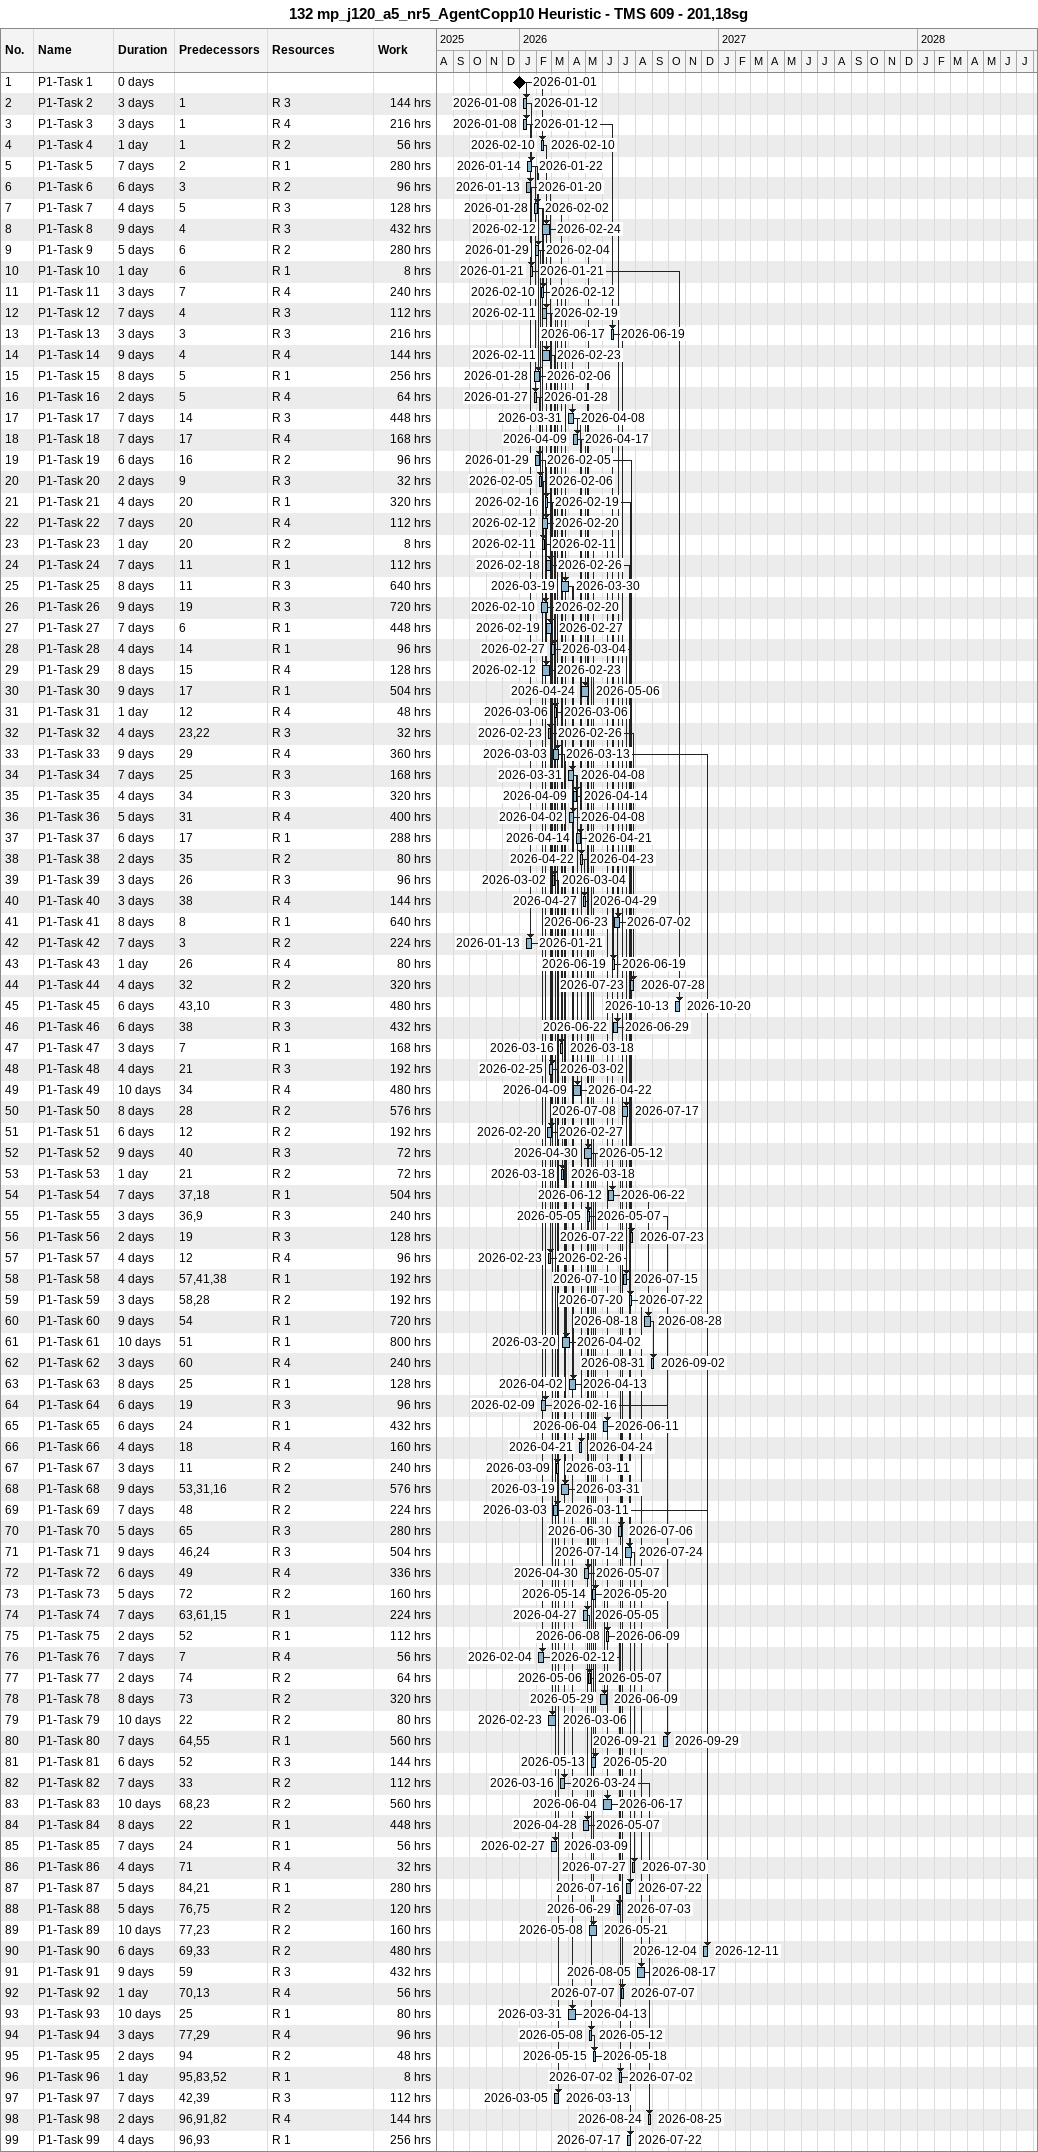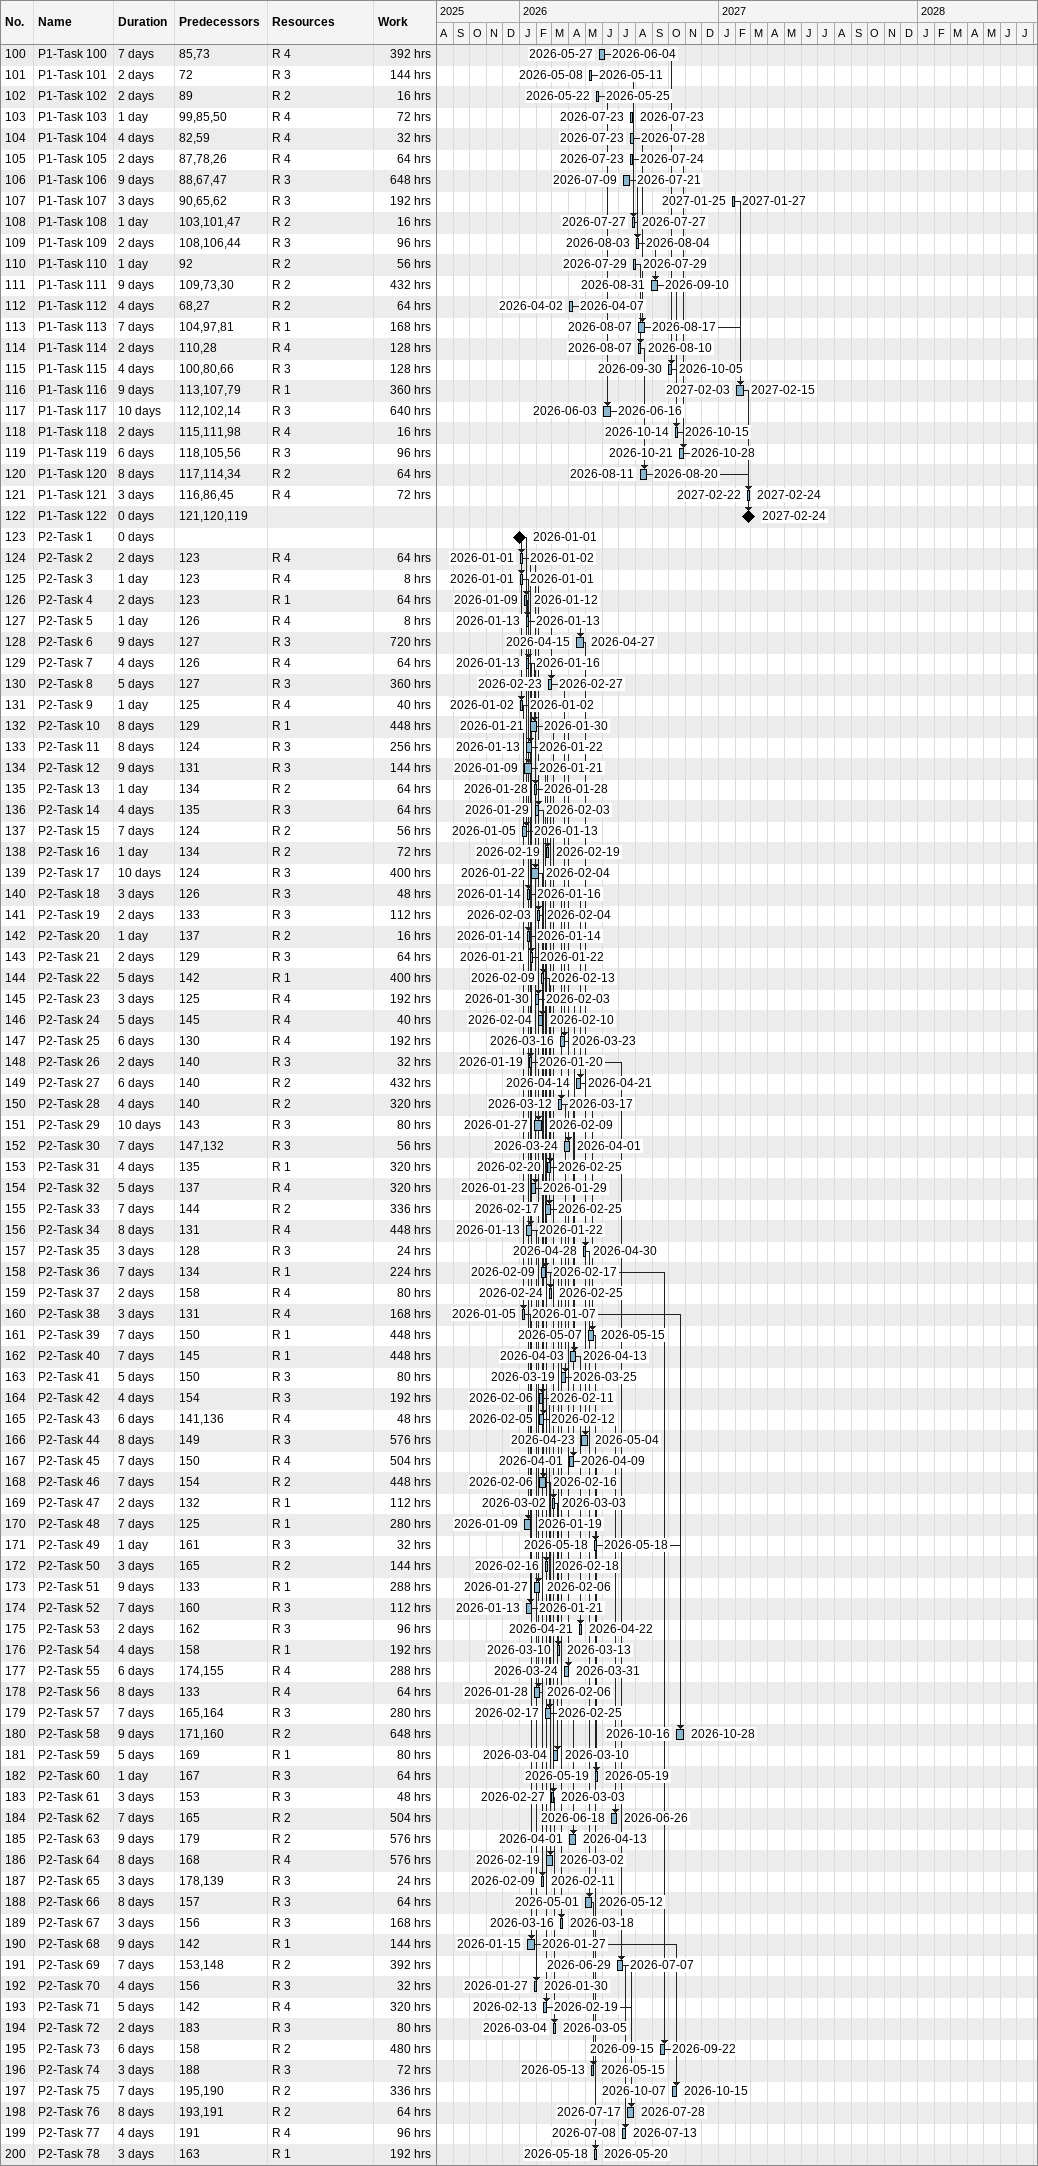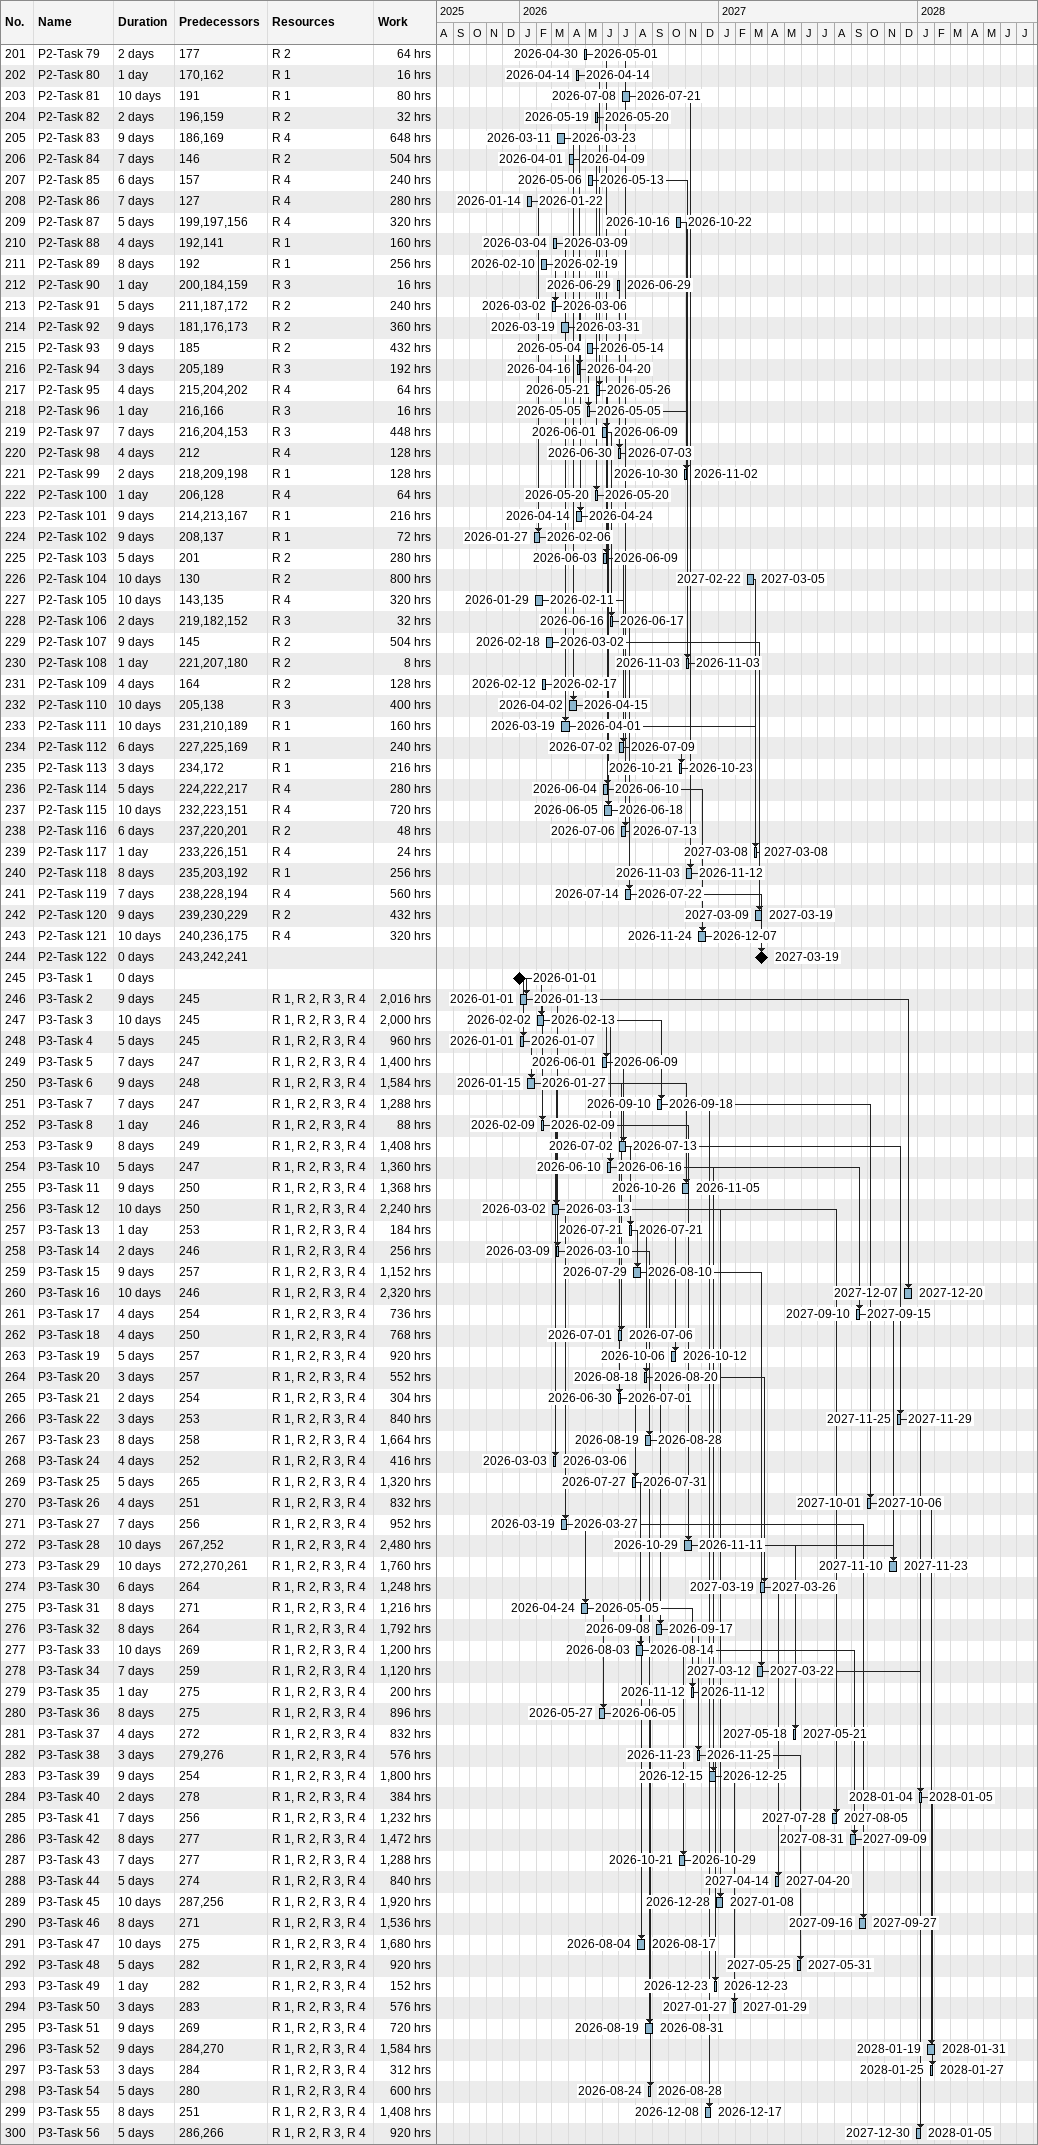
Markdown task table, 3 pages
132 mp_j120_a5_nr5_AgentCopp10 Heuristic - TMS 609 - 201,18sg

| ID | Task | Duration | Start | Finish | Predecessors | Resources | Work (h) |
|---|---|---|---|---|---|---|---|
| 1 | P1-Task 1 | 0d | 2026-01-01 | 2026-01-01 |  |  |  |
| 2 | P1-Task 2 | 3d | 2026-01-08 | 2026-01-12 | 1 | R 3 | 144 |
| 3 | P1-Task 3 | 3d | 2026-01-08 | 2026-01-12 | 1 | R 4 | 216 |
| 4 | P1-Task 4 | 1d | 2026-02-10 | 2026-02-10 | 1 | R 2 | 56 |
| 5 | P1-Task 5 | 7d | 2026-01-14 | 2026-01-22 | 2 | R 1 | 280 |
| 6 | P1-Task 6 | 6d | 2026-01-13 | 2026-01-20 | 3 | R 2 | 96 |
| 7 | P1-Task 7 | 4d | 2026-01-28 | 2026-02-02 | 5 | R 3 | 128 |
| 8 | P1-Task 8 | 9d | 2026-02-12 | 2026-02-24 | 4 | R 3 | 432 |
| 9 | P1-Task 9 | 5d | 2026-01-29 | 2026-02-04 | 6 | R 2 | 280 |
| 10 | P1-Task 10 | 1d | 2026-01-21 | 2026-01-21 | 6 | R 1 | 8 |
| 11 | P1-Task 11 | 3d | 2026-02-10 | 2026-02-12 | 7 | R 4 | 240 |
| 12 | P1-Task 12 | 7d | 2026-02-11 | 2026-02-19 | 4 | R 3 | 112 |
| 13 | P1-Task 13 | 3d | 2026-06-17 | 2026-06-19 | 3 | R 3 | 216 |
| 14 | P1-Task 14 | 9d | 2026-02-11 | 2026-02-23 | 4 | R 4 | 144 |
| 15 | P1-Task 15 | 8d | 2026-01-28 | 2026-02-06 | 5 | R 1 | 256 |
| 16 | P1-Task 16 | 2d | 2026-01-27 | 2026-01-28 | 5 | R 4 | 64 |
| 17 | P1-Task 17 | 7d | 2026-03-31 | 2026-04-08 | 14 | R 3 | 448 |
| 18 | P1-Task 18 | 7d | 2026-04-09 | 2026-04-17 | 17 | R 4 | 168 |
| 19 | P1-Task 19 | 6d | 2026-01-29 | 2026-02-05 | 16 | R 2 | 96 |
| 20 | P1-Task 20 | 2d | 2026-02-05 | 2026-02-06 | 9 | R 3 | 32 |
| 21 | P1-Task 21 | 4d | 2026-02-16 | 2026-02-19 | 20 | R 1 | 320 |
| 22 | P1-Task 22 | 7d | 2026-02-12 | 2026-02-20 | 20 | R 4 | 112 |
| 23 | P1-Task 23 | 1d | 2026-02-11 | 2026-02-11 | 20 | R 2 | 8 |
| 24 | P1-Task 24 | 7d | 2026-02-18 | 2026-02-26 | 11 | R 1 | 112 |
| 25 | P1-Task 25 | 8d | 2026-03-19 | 2026-03-30 | 11 | R 3 | 640 |
| 26 | P1-Task 26 | 9d | 2026-02-10 | 2026-02-20 | 19 | R 3 | 720 |
| 27 | P1-Task 27 | 7d | 2026-02-19 | 2026-02-27 | 6 | R 1 | 448 |
| 28 | P1-Task 28 | 4d | 2026-02-27 | 2026-03-04 | 14 | R 1 | 96 |
| 29 | P1-Task 29 | 8d | 2026-02-12 | 2026-02-23 | 15 | R 4 | 128 |
| 30 | P1-Task 30 | 9d | 2026-04-24 | 2026-05-06 | 17 | R 1 | 504 |
| 31 | P1-Task 31 | 1d | 2026-03-06 | 2026-03-06 | 12 | R 4 | 48 |
| 32 | P1-Task 32 | 4d | 2026-02-23 | 2026-02-26 | 23, 22 | R 3 | 32 |
| 33 | P1-Task 33 | 9d | 2026-03-03 | 2026-03-13 | 29 | R 4 | 360 |
| 34 | P1-Task 34 | 7d | 2026-03-31 | 2026-04-08 | 25 | R 3 | 168 |
| 35 | P1-Task 35 | 4d | 2026-04-09 | 2026-04-14 | 34 | R 3 | 320 |
| 36 | P1-Task 36 | 5d | 2026-04-02 | 2026-04-08 | 31 | R 4 | 400 |
| 37 | P1-Task 37 | 6d | 2026-04-14 | 2026-04-21 | 17 | R 1 | 288 |
| 38 | P1-Task 38 | 2d | 2026-04-22 | 2026-04-23 | 35 | R 2 | 80 |
| 39 | P1-Task 39 | 3d | 2026-03-02 | 2026-03-04 | 26 | R 3 | 96 |
| 40 | P1-Task 40 | 3d | 2026-04-27 | 2026-04-29 | 38 | R 4 | 144 |
| 41 | P1-Task 41 | 8d | 2026-06-23 | 2026-07-02 | 8 | R 1 | 640 |
| 42 | P1-Task 42 | 7d | 2026-01-13 | 2026-01-21 | 3 | R 2 | 224 |
| 43 | P1-Task 43 | 1d | 2026-06-19 | 2026-06-19 | 26 | R 4 | 80 |
| 44 | P1-Task 44 | 4d | 2026-07-23 | 2026-07-28 | 32 | R 2 | 320 |
| 45 | P1-Task 45 | 6d | 2026-10-13 | 2026-10-20 | 43, 10 | R 3 | 480 |
| 46 | P1-Task 46 | 6d | 2026-06-22 | 2026-06-29 | 38 | R 3 | 432 |
| 47 | P1-Task 47 | 3d | 2026-03-16 | 2026-03-18 | 7 | R 1 | 168 |
| 48 | P1-Task 48 | 4d | 2026-02-25 | 2026-03-02 | 21 | R 3 | 192 |
| 49 | P1-Task 49 | 10d | 2026-04-09 | 2026-04-22 | 34 | R 4 | 480 |
| 50 | P1-Task 50 | 8d | 2026-07-08 | 2026-07-17 | 28 | R 2 | 576 |
| 51 | P1-Task 51 | 6d | 2026-02-20 | 2026-02-27 | 12 | R 2 | 192 |
| 52 | P1-Task 52 | 9d | 2026-04-30 | 2026-05-12 | 40 | R 3 | 72 |
| 53 | P1-Task 53 | 1d | 2026-03-18 | 2026-03-18 | 21 | R 2 | 72 |
| 54 | P1-Task 54 | 7d | 2026-06-12 | 2026-06-22 | 37, 18 | R 1 | 504 |
| 55 | P1-Task 55 | 3d | 2026-05-05 | 2026-05-07 | 36, 9 | R 3 | 240 |
| 56 | P1-Task 56 | 2d | 2026-07-22 | 2026-07-23 | 19 | R 3 | 128 |
| 57 | P1-Task 57 | 4d | 2026-02-23 | 2026-02-26 | 12 | R 4 | 96 |
| 58 | P1-Task 58 | 4d | 2026-07-10 | 2026-07-15 | 57, 41, 38 | R 1 | 192 |
| 59 | P1-Task 59 | 3d | 2026-07-20 | 2026-07-22 | 58, 28 | R 2 | 192 |
| 60 | P1-Task 60 | 9d | 2026-08-18 | 2026-08-28 | 54 | R 1 | 720 |
| 61 | P1-Task 61 | 10d | 2026-03-20 | 2026-04-02 | 51 | R 1 | 800 |
| 62 | P1-Task 62 | 3d | 2026-08-31 | 2026-09-02 | 60 | R 4 | 240 |
| 63 | P1-Task 63 | 8d | 2026-04-02 | 2026-04-13 | 25 | R 1 | 128 |
| 64 | P1-Task 64 | 6d | 2026-02-09 | 2026-02-16 | 19 | R 3 | 96 |
| 65 | P1-Task 65 | 6d | 2026-06-04 | 2026-06-11 | 24 | R 1 | 432 |
| 66 | P1-Task 66 | 4d | 2026-04-21 | 2026-04-24 | 18 | R 4 | 160 |
| 67 | P1-Task 67 | 3d | 2026-03-09 | 2026-03-11 | 11 | R 2 | 240 |
| 68 | P1-Task 68 | 9d | 2026-03-19 | 2026-03-31 | 53, 31, 16 | R 2 | 576 |
| 69 | P1-Task 69 | 7d | 2026-03-03 | 2026-03-11 | 48 | R 2 | 224 |
| 70 | P1-Task 70 | 5d | 2026-06-30 | 2026-07-06 | 65 | R 3 | 280 |
| 71 | P1-Task 71 | 9d | 2026-07-14 | 2026-07-24 | 46, 24 | R 3 | 504 |
| 72 | P1-Task 72 | 6d | 2026-04-30 | 2026-05-07 | 49 | R 4 | 336 |
| 73 | P1-Task 73 | 5d | 2026-05-14 | 2026-05-20 | 72 | R 2 | 160 |
| 74 | P1-Task 74 | 7d | 2026-04-27 | 2026-05-05 | 63, 61, 15 | R 1 | 224 |
| 75 | P1-Task 75 | 2d | 2026-06-08 | 2026-06-09 | 52 | R 1 | 112 |
| 76 | P1-Task 76 | 7d | 2026-02-04 | 2026-02-12 | 7 | R 4 | 56 |
| 77 | P1-Task 77 | 2d | 2026-05-06 | 2026-05-07 | 74 | R 2 | 64 |
| 78 | P1-Task 78 | 8d | 2026-05-29 | 2026-06-09 | 73 | R 2 | 320 |
| 79 | P1-Task 79 | 10d | 2026-02-23 | 2026-03-06 | 22 | R 2 | 80 |
| 80 | P1-Task 80 | 7d | 2026-09-21 | 2026-09-29 | 64, 55 | R 1 | 560 |
| 81 | P1-Task 81 | 6d | 2026-05-13 | 2026-05-20 | 52 | R 3 | 144 |
| 82 | P1-Task 82 | 7d | 2026-03-16 | 2026-03-24 | 33 | R 2 | 112 |
| 83 | P1-Task 83 | 10d | 2026-06-04 | 2026-06-17 | 68, 23 | R 2 | 560 |
| 84 | P1-Task 84 | 8d | 2026-04-28 | 2026-05-07 | 22 | R 1 | 448 |
| 85 | P1-Task 85 | 7d | 2026-02-27 | 2026-03-09 | 24 | R 1 | 56 |
| 86 | P1-Task 86 | 4d | 2026-07-27 | 2026-07-30 | 71 | R 4 | 32 |
| 87 | P1-Task 87 | 5d | 2026-07-16 | 2026-07-22 | 84, 21 | R 1 | 280 |
| 88 | P1-Task 88 | 5d | 2026-06-29 | 2026-07-03 | 76, 75 | R 2 | 120 |
| 89 | P1-Task 89 | 10d | 2026-05-08 | 2026-05-21 | 77, 23 | R 2 | 160 |
| 90 | P1-Task 90 | 6d | 2026-12-04 | 2026-12-11 | 69, 33 | R 2 | 480 |
| 91 | P1-Task 91 | 9d | 2026-08-05 | 2026-08-17 | 59 | R 3 | 432 |
| 92 | P1-Task 92 | 1d | 2026-07-07 | 2026-07-07 | 70, 13 | R 4 | 56 |
| 93 | P1-Task 93 | 10d | 2026-03-31 | 2026-04-13 | 25 | R 1 | 80 |
| 94 | P1-Task 94 | 3d | 2026-05-08 | 2026-05-12 | 77, 29 | R 4 | 96 |
| 95 | P1-Task 95 | 2d | 2026-05-15 | 2026-05-18 | 94 | R 2 | 48 |
| 96 | P1-Task 96 | 1d | 2026-07-02 | 2026-07-02 | 95, 83, 52 | R 1 | 8 |
| 97 | P1-Task 97 | 7d | 2026-03-05 | 2026-03-13 | 42, 39 | R 3 | 112 |
| 98 | P1-Task 98 | 2d | 2026-08-24 | 2026-08-25 | 96, 91, 82 | R 4 | 144 |
| 99 | P1-Task 99 | 4d | 2026-07-17 | 2026-07-22 | 96, 93 | R 1 | 256 |
| 100 | P1-Task 100 | 7d | 2026-05-27 | 2026-06-04 | 85, 73 | R 4 | 392 |
| 101 | P1-Task 101 | 2d | 2026-05-08 | 2026-05-11 | 72 | R 3 | 144 |
| 102 | P1-Task 102 | 2d | 2026-05-22 | 2026-05-25 | 89 | R 2 | 16 |
| 103 | P1-Task 103 | 1d | 2026-07-23 | 2026-07-23 | 99, 85, 50 | R 4 | 72 |
| 104 | P1-Task 104 | 4d | 2026-07-23 | 2026-07-28 | 82, 59 | R 4 | 32 |
| 105 | P1-Task 105 | 2d | 2026-07-23 | 2026-07-24 | 87, 78, 26 | R 4 | 64 |
| 106 | P1-Task 106 | 9d | 2026-07-09 | 2026-07-21 | 88, 67, 47 | R 3 | 648 |
| 107 | P1-Task 107 | 3d | 2027-01-25 | 2027-01-27 | 90, 65, 62 | R 3 | 192 |
| 108 | P1-Task 108 | 1d | 2026-07-27 | 2026-07-27 | 103, 101, 47 | R 2 | 16 |
| 109 | P1-Task 109 | 2d | 2026-08-03 | 2026-08-04 | 108, 106, 44 | R 3 | 96 |
| 110 | P1-Task 110 | 1d | 2026-07-29 | 2026-07-29 | 92 | R 2 | 56 |
| 111 | P1-Task 111 | 9d | 2026-08-31 | 2026-09-10 | 109, 73, 30 | R 2 | 432 |
| 112 | P1-Task 112 | 4d | 2026-04-02 | 2026-04-07 | 68, 27 | R 2 | 64 |
| 113 | P1-Task 113 | 7d | 2026-08-07 | 2026-08-17 | 104, 97, 81 | R 1 | 168 |
| 114 | P1-Task 114 | 2d | 2026-08-07 | 2026-08-10 | 110, 28 | R 4 | 128 |
| 115 | P1-Task 115 | 4d | 2026-09-30 | 2026-10-05 | 100, 80, 66 | R 3 | 128 |
| 116 | P1-Task 116 | 9d | 2027-02-03 | 2027-02-15 | 113, 107, 79 | R 1 | 360 |
| 117 | P1-Task 117 | 10d | 2026-06-03 | 2026-06-16 | 112, 102, 14 | R 3 | 640 |
| 118 | P1-Task 118 | 2d | 2026-10-14 | 2026-10-15 | 115, 111, 98 | R 4 | 16 |
| 119 | P1-Task 119 | 6d | 2026-10-21 | 2026-10-28 | 118, 105, 56 | R 3 | 96 |
| 120 | P1-Task 120 | 8d | 2026-08-11 | 2026-08-20 | 117, 114, 34 | R 2 | 64 |
| 121 | P1-Task 121 | 3d | 2027-02-22 | 2027-02-24 | 116, 86, 45 | R 4 | 72 |
| 122 | P1-Task 122 | 0d | 2027-02-24 | 2027-02-24 | 121, 120, 119 |  |  |
| 123 | P2-Task 1 | 0d | 2026-01-01 | 2026-01-01 |  |  |  |
| 124 | P2-Task 2 | 2d | 2026-01-01 | 2026-01-02 | 123 | R 4 | 64 |
| 125 | P2-Task 3 | 1d | 2026-01-01 | 2026-01-01 | 123 | R 4 | 8 |
| 126 | P2-Task 4 | 2d | 2026-01-09 | 2026-01-12 | 123 | R 1 | 64 |
| 127 | P2-Task 5 | 1d | 2026-01-13 | 2026-01-13 | 126 | R 4 | 8 |
| 128 | P2-Task 6 | 9d | 2026-04-15 | 2026-04-27 | 127 | R 3 | 720 |
| 129 | P2-Task 7 | 4d | 2026-01-13 | 2026-01-16 | 126 | R 4 | 64 |
| 130 | P2-Task 8 | 5d | 2026-02-23 | 2026-02-27 | 127 | R 3 | 360 |
| 131 | P2-Task 9 | 1d | 2026-01-02 | 2026-01-02 | 125 | R 4 | 40 |
| 132 | P2-Task 10 | 8d | 2026-01-21 | 2026-01-30 | 129 | R 1 | 448 |
| 133 | P2-Task 11 | 8d | 2026-01-13 | 2026-01-22 | 124 | R 3 | 256 |
| 134 | P2-Task 12 | 9d | 2026-01-09 | 2026-01-21 | 131 | R 3 | 144 |
| 135 | P2-Task 13 | 1d | 2026-01-28 | 2026-01-28 | 134 | R 2 | 64 |
| 136 | P2-Task 14 | 4d | 2026-01-29 | 2026-02-03 | 135 | R 3 | 64 |
| 137 | P2-Task 15 | 7d | 2026-01-05 | 2026-01-13 | 124 | R 2 | 56 |
| 138 | P2-Task 16 | 1d | 2026-02-19 | 2026-02-19 | 134 | R 2 | 72 |
| 139 | P2-Task 17 | 10d | 2026-01-22 | 2026-02-04 | 124 | R 3 | 400 |
| 140 | P2-Task 18 | 3d | 2026-01-14 | 2026-01-16 | 126 | R 3 | 48 |
| 141 | P2-Task 19 | 2d | 2026-02-03 | 2026-02-04 | 133 | R 3 | 112 |
| 142 | P2-Task 20 | 1d | 2026-01-14 | 2026-01-14 | 137 | R 2 | 16 |
| 143 | P2-Task 21 | 2d | 2026-01-21 | 2026-01-22 | 129 | R 3 | 64 |
| 144 | P2-Task 22 | 5d | 2026-02-09 | 2026-02-13 | 142 | R 1 | 400 |
| 145 | P2-Task 23 | 3d | 2026-01-30 | 2026-02-03 | 125 | R 4 | 192 |
| 146 | P2-Task 24 | 5d | 2026-02-04 | 2026-02-10 | 145 | R 4 | 40 |
| 147 | P2-Task 25 | 6d | 2026-03-16 | 2026-03-23 | 130 | R 4 | 192 |
| 148 | P2-Task 26 | 2d | 2026-01-19 | 2026-01-20 | 140 | R 3 | 32 |
| 149 | P2-Task 27 | 6d | 2026-04-14 | 2026-04-21 | 140 | R 2 | 432 |
| 150 | P2-Task 28 | 4d | 2026-03-12 | 2026-03-17 | 140 | R 2 | 320 |
| 151 | P2-Task 29 | 10d | 2026-01-27 | 2026-02-09 | 143 | R 3 | 80 |
| 152 | P2-Task 30 | 7d | 2026-03-24 | 2026-04-01 | 147, 132 | R 3 | 56 |
| 153 | P2-Task 31 | 4d | 2026-02-20 | 2026-02-25 | 135 | R 1 | 320 |
| 154 | P2-Task 32 | 5d | 2026-01-23 | 2026-01-29 | 137 | R 4 | 320 |
| 155 | P2-Task 33 | 7d | 2026-02-17 | 2026-02-25 | 144 | R 2 | 336 |
| 156 | P2-Task 34 | 8d | 2026-01-13 | 2026-01-22 | 131 | R 4 | 448 |
| 157 | P2-Task 35 | 3d | 2026-04-28 | 2026-04-30 | 128 | R 3 | 24 |
| 158 | P2-Task 36 | 7d | 2026-02-09 | 2026-02-17 | 134 | R 1 | 224 |
| 159 | P2-Task 37 | 2d | 2026-02-24 | 2026-02-25 | 158 | R 4 | 80 |
| 160 | P2-Task 38 | 3d | 2026-01-05 | 2026-01-07 | 131 | R 4 | 168 |
| 161 | P2-Task 39 | 7d | 2026-05-07 | 2026-05-15 | 150 | R 1 | 448 |
| 162 | P2-Task 40 | 7d | 2026-04-03 | 2026-04-13 | 145 | R 1 | 448 |
| 163 | P2-Task 41 | 5d | 2026-03-19 | 2026-03-25 | 150 | R 3 | 80 |
| 164 | P2-Task 42 | 4d | 2026-02-06 | 2026-02-11 | 154 | R 3 | 192 |
| 165 | P2-Task 43 | 6d | 2026-02-05 | 2026-02-12 | 141, 136 | R 4 | 48 |
| 166 | P2-Task 44 | 8d | 2026-04-23 | 2026-05-04 | 149 | R 3 | 576 |
| 167 | P2-Task 45 | 7d | 2026-04-01 | 2026-04-09 | 150 | R 4 | 504 |
| 168 | P2-Task 46 | 7d | 2026-02-06 | 2026-02-16 | 154 | R 2 | 448 |
| 169 | P2-Task 47 | 2d | 2026-03-02 | 2026-03-03 | 132 | R 1 | 112 |
| 170 | P2-Task 48 | 7d | 2026-01-09 | 2026-01-19 | 125 | R 1 | 280 |
| 171 | P2-Task 49 | 1d | 2026-05-18 | 2026-05-18 | 161 | R 3 | 32 |
| 172 | P2-Task 50 | 3d | 2026-02-16 | 2026-02-18 | 165 | R 2 | 144 |
| 173 | P2-Task 51 | 9d | 2026-01-27 | 2026-02-06 | 133 | R 1 | 288 |
| 174 | P2-Task 52 | 7d | 2026-01-13 | 2026-01-21 | 160 | R 3 | 112 |
| 175 | P2-Task 53 | 2d | 2026-04-21 | 2026-04-22 | 162 | R 3 | 96 |
| 176 | P2-Task 54 | 4d | 2026-03-10 | 2026-03-13 | 158 | R 1 | 192 |
| 177 | P2-Task 55 | 6d | 2026-03-24 | 2026-03-31 | 174, 155 | R 4 | 288 |
| 178 | P2-Task 56 | 8d | 2026-01-28 | 2026-02-06 | 133 | R 4 | 64 |
| 179 | P2-Task 57 | 7d | 2026-02-17 | 2026-02-25 | 165, 164 | R 3 | 280 |
| 180 | P2-Task 58 | 9d | 2026-10-16 | 2026-10-28 | 171, 160 | R 2 | 648 |
| 181 | P2-Task 59 | 5d | 2026-03-04 | 2026-03-10 | 169 | R 1 | 80 |
| 182 | P2-Task 60 | 1d | 2026-05-19 | 2026-05-19 | 167 | R 3 | 64 |
| 183 | P2-Task 61 | 3d | 2026-02-27 | 2026-03-03 | 153 | R 3 | 48 |
| 184 | P2-Task 62 | 7d | 2026-06-18 | 2026-06-26 | 165 | R 2 | 504 |
| 185 | P2-Task 63 | 9d | 2026-04-01 | 2026-04-13 | 179 | R 2 | 576 |
| 186 | P2-Task 64 | 8d | 2026-02-19 | 2026-03-02 | 168 | R 4 | 576 |
| 187 | P2-Task 65 | 3d | 2026-02-09 | 2026-02-11 | 178, 139 | R 3 | 24 |
| 188 | P2-Task 66 | 8d | 2026-05-01 | 2026-05-12 | 157 | R 3 | 64 |
| 189 | P2-Task 67 | 3d | 2026-03-16 | 2026-03-18 | 156 | R 3 | 168 |
| 190 | P2-Task 68 | 9d | 2026-01-15 | 2026-01-27 | 142 | R 1 | 144 |
| 191 | P2-Task 69 | 7d | 2026-06-29 | 2026-07-07 | 153, 148 | R 2 | 392 |
| 192 | P2-Task 70 | 4d | 2026-01-27 | 2026-01-30 | 156 | R 3 | 32 |
| 193 | P2-Task 71 | 5d | 2026-02-13 | 2026-02-19 | 142 | R 4 | 320 |
| 194 | P2-Task 72 | 2d | 2026-03-04 | 2026-03-05 | 183 | R 3 | 80 |
| 195 | P2-Task 73 | 6d | 2026-09-15 | 2026-09-22 | 158 | R 2 | 480 |
| 196 | P2-Task 74 | 3d | 2026-05-13 | 2026-05-15 | 188 | R 3 | 72 |
| 197 | P2-Task 75 | 7d | 2026-10-07 | 2026-10-15 | 195, 190 | R 2 | 336 |
| 198 | P2-Task 76 | 8d | 2026-07-17 | 2026-07-28 | 193, 191 | R 2 | 64 |
| 199 | P2-Task 77 | 4d | 2026-07-08 | 2026-07-13 | 191 | R 4 | 96 |
| 200 | P2-Task 78 | 3d | 2026-05-18 | 2026-05-20 | 163 | R 1 | 192 |
| 201 | P2-Task 79 | 2d | 2026-04-30 | 2026-05-01 | 177 | R 2 | 64 |
| 202 | P2-Task 80 | 1d | 2026-04-14 | 2026-04-14 | 170, 162 | R 1 | 16 |
| 203 | P2-Task 81 | 10d | 2026-07-08 | 2026-07-21 | 191 | R 1 | 80 |
| 204 | P2-Task 82 | 2d | 2026-05-19 | 2026-05-20 | 196, 159 | R 2 | 32 |
| 205 | P2-Task 83 | 9d | 2026-03-11 | 2026-03-23 | 186, 169 | R 4 | 648 |
| 206 | P2-Task 84 | 7d | 2026-04-01 | 2026-04-09 | 146 | R 2 | 504 |
| 207 | P2-Task 85 | 6d | 2026-05-06 | 2026-05-13 | 157 | R 4 | 240 |
| 208 | P2-Task 86 | 7d | 2026-01-14 | 2026-01-22 | 127 | R 4 | 280 |
| 209 | P2-Task 87 | 5d | 2026-10-16 | 2026-10-22 | 199, 197, 156 | R 4 | 320 |
| 210 | P2-Task 88 | 4d | 2026-03-04 | 2026-03-09 | 192, 141 | R 1 | 160 |
| 211 | P2-Task 89 | 8d | 2026-02-10 | 2026-02-19 | 192 | R 1 | 256 |
| 212 | P2-Task 90 | 1d | 2026-06-29 | 2026-06-29 | 200, 184, 159 | R 3 | 16 |
| 213 | P2-Task 91 | 5d | 2026-03-02 | 2026-03-06 | 211, 187, 172 | R 2 | 240 |
| 214 | P2-Task 92 | 9d | 2026-03-19 | 2026-03-31 | 181, 176, 173 | R 2 | 360 |
| 215 | P2-Task 93 | 9d | 2026-05-04 | 2026-05-14 | 185 | R 2 | 432 |
| 216 | P2-Task 94 | 3d | 2026-04-16 | 2026-04-20 | 205, 189 | R 3 | 192 |
| 217 | P2-Task 95 | 4d | 2026-05-21 | 2026-05-26 | 215, 204, 202 | R 4 | 64 |
| 218 | P2-Task 96 | 1d | 2026-05-05 | 2026-05-05 | 216, 166 | R 3 | 16 |
| 219 | P2-Task 97 | 7d | 2026-06-01 | 2026-06-09 | 216, 204, 153 | R 3 | 448 |
| 220 | P2-Task 98 | 4d | 2026-06-30 | 2026-07-03 | 212 | R 4 | 128 |
| 221 | P2-Task 99 | 2d | 2026-10-30 | 2026-11-02 | 218, 209, 198 | R 1 | 128 |
| 222 | P2-Task 100 | 1d | 2026-05-20 | 2026-05-20 | 206, 128 | R 4 | 64 |
| 223 | P2-Task 101 | 9d | 2026-04-14 | 2026-04-24 | 214, 213, 167 | R 1 | 216 |
| 224 | P2-Task 102 | 9d | 2026-01-27 | 2026-02-06 | 208, 137 | R 1 | 72 |
| 225 | P2-Task 103 | 5d | 2026-06-03 | 2026-06-09 | 201 | R 2 | 280 |
| 226 | P2-Task 104 | 10d | 2027-02-22 | 2027-03-05 | 130 | R 2 | 800 |
| 227 | P2-Task 105 | 10d | 2026-01-29 | 2026-02-11 | 143, 135 | R 4 | 320 |
| 228 | P2-Task 106 | 2d | 2026-06-16 | 2026-06-17 | 219, 182, 152 | R 3 | 32 |
| 229 | P2-Task 107 | 9d | 2026-02-18 | 2026-03-02 | 145 | R 2 | 504 |
| 230 | P2-Task 108 | 1d | 2026-11-03 | 2026-11-03 | 221, 207, 180 | R 2 | 8 |
| 231 | P2-Task 109 | 4d | 2026-02-12 | 2026-02-17 | 164 | R 2 | 128 |
| 232 | P2-Task 110 | 10d | 2026-04-02 | 2026-04-15 | 205, 138 | R 3 | 400 |
| 233 | P2-Task 111 | 10d | 2026-03-19 | 2026-04-01 | 231, 210, 189 | R 1 | 160 |
| 234 | P2-Task 112 | 6d | 2026-07-02 | 2026-07-09 | 227, 225, 169 | R 1 | 240 |
| 235 | P2-Task 113 | 3d | 2026-10-21 | 2026-10-23 | 234, 172 | R 1 | 216 |
| 236 | P2-Task 114 | 5d | 2026-06-04 | 2026-06-10 | 224, 222, 217 | R 4 | 280 |
| 237 | P2-Task 115 | 10d | 2026-06-05 | 2026-06-18 | 232, 223, 151 | R 4 | 720 |
| 238 | P2-Task 116 | 6d | 2026-07-06 | 2026-07-13 | 237, 220, 201 | R 2 | 48 |
| 239 | P2-Task 117 | 1d | 2027-03-08 | 2027-03-08 | 233, 226, 151 | R 4 | 24 |
| 240 | P2-Task 118 | 8d | 2026-11-03 | 2026-11-12 | 235, 203, 192 | R 1 | 256 |
| 241 | P2-Task 119 | 7d | 2026-07-14 | 2026-07-22 | 238, 228, 194 | R 4 | 560 |
| 242 | P2-Task 120 | 9d | 2027-03-09 | 2027-03-19 | 239, 230, 229 | R 2 | 432 |
| 243 | P2-Task 121 | 10d | 2026-11-24 | 2026-12-07 | 240, 236, 175 | R 4 | 320 |
| 244 | P2-Task 122 | 0d | 2027-03-19 | 2027-03-19 | 243, 242, 241 |  |  |
| 245 | P3-Task 1 | 0d | 2026-01-01 | 2026-01-01 |  |  |  |
| 246 | P3-Task 2 | 9d | 2026-01-01 | 2026-01-13 | 245 | R 1, R 2, R 3, R 4 | 2016 |
| 247 | P3-Task 3 | 10d | 2026-02-02 | 2026-02-13 | 245 | R 1, R 2, R 3, R 4 | 2000 |
| 248 | P3-Task 4 | 5d | 2026-01-01 | 2026-01-07 | 245 | R 1, R 2, R 3, R 4 | 960 |
| 249 | P3-Task 5 | 7d | 2026-06-01 | 2026-06-09 | 247 | R 1, R 2, R 3, R 4 | 1400 |
| 250 | P3-Task 6 | 9d | 2026-01-15 | 2026-01-27 | 248 | R 1, R 2, R 3, R 4 | 1584 |
| 251 | P3-Task 7 | 7d | 2026-09-10 | 2026-09-18 | 247 | R 1, R 2, R 3, R 4 | 1288 |
| 252 | P3-Task 8 | 1d | 2026-02-09 | 2026-02-09 | 246 | R 1, R 2, R 3, R 4 | 88 |
| 253 | P3-Task 9 | 8d | 2026-07-02 | 2026-07-13 | 249 | R 1, R 2, R 3, R 4 | 1408 |
| 254 | P3-Task 10 | 5d | 2026-06-10 | 2026-06-16 | 247 | R 1, R 2, R 3, R 4 | 1360 |
| 255 | P3-Task 11 | 9d | 2026-10-26 | 2026-11-05 | 250 | R 1, R 2, R 3, R 4 | 1368 |
| 256 | P3-Task 12 | 10d | 2026-03-02 | 2026-03-13 | 250 | R 1, R 2, R 3, R 4 | 2240 |
| 257 | P3-Task 13 | 1d | 2026-07-21 | 2026-07-21 | 253 | R 1, R 2, R 3, R 4 | 184 |
| 258 | P3-Task 14 | 2d | 2026-03-09 | 2026-03-10 | 246 | R 1, R 2, R 3, R 4 | 256 |
| 259 | P3-Task 15 | 9d | 2026-07-29 | 2026-08-10 | 257 | R 1, R 2, R 3, R 4 | 1152 |
| 260 | P3-Task 16 | 10d | 2027-12-07 | 2027-12-20 | 246 | R 1, R 2, R 3, R 4 | 2320 |
| 261 | P3-Task 17 | 4d | 2027-09-10 | 2027-09-15 | 254 | R 1, R 2, R 3, R 4 | 736 |
| 262 | P3-Task 18 | 4d | 2026-07-01 | 2026-07-06 | 250 | R 1, R 2, R 3, R 4 | 768 |
| 263 | P3-Task 19 | 5d | 2026-10-06 | 2026-10-12 | 257 | R 1, R 2, R 3, R 4 | 920 |
| 264 | P3-Task 20 | 3d | 2026-08-18 | 2026-08-20 | 257 | R 1, R 2, R 3, R 4 | 552 |
| 265 | P3-Task 21 | 2d | 2026-06-30 | 2026-07-01 | 254 | R 1, R 2, R 3, R 4 | 304 |
| 266 | P3-Task 22 | 3d | 2027-11-25 | 2027-11-29 | 253 | R 1, R 2, R 3, R 4 | 840 |
| 267 | P3-Task 23 | 8d | 2026-08-19 | 2026-08-28 | 258 | R 1, R 2, R 3, R 4 | 1664 |
| 268 | P3-Task 24 | 4d | 2026-03-03 | 2026-03-06 | 252 | R 1, R 2, R 3, R 4 | 416 |
| 269 | P3-Task 25 | 5d | 2026-07-27 | 2026-07-31 | 265 | R 1, R 2, R 3, R 4 | 1320 |
| 270 | P3-Task 26 | 4d | 2027-10-01 | 2027-10-06 | 251 | R 1, R 2, R 3, R 4 | 832 |
| 271 | P3-Task 27 | 7d | 2026-03-19 | 2026-03-27 | 256 | R 1, R 2, R 3, R 4 | 952 |
| 272 | P3-Task 28 | 10d | 2026-10-29 | 2026-11-11 | 267, 252 | R 1, R 2, R 3, R 4 | 2480 |
| 273 | P3-Task 29 | 10d | 2027-11-10 | 2027-11-23 | 272, 270, 261 | R 1, R 2, R 3, R 4 | 1760 |
| 274 | P3-Task 30 | 6d | 2027-03-19 | 2027-03-26 | 264 | R 1, R 2, R 3, R 4 | 1248 |
| 275 | P3-Task 31 | 8d | 2026-04-24 | 2026-05-05 | 271 | R 1, R 2, R 3, R 4 | 1216 |
| 276 | P3-Task 32 | 8d | 2026-09-08 | 2026-09-17 | 264 | R 1, R 2, R 3, R 4 | 1792 |
| 277 | P3-Task 33 | 10d | 2026-08-03 | 2026-08-14 | 269 | R 1, R 2, R 3, R 4 | 1200 |
| 278 | P3-Task 34 | 7d | 2027-03-12 | 2027-03-22 | 259 | R 1, R 2, R 3, R 4 | 1120 |
| 279 | P3-Task 35 | 1d | 2026-11-12 | 2026-11-12 | 275 | R 1, R 2, R 3, R 4 | 200 |
| 280 | P3-Task 36 | 8d | 2026-05-27 | 2026-06-05 | 275 | R 1, R 2, R 3, R 4 | 896 |
| 281 | P3-Task 37 | 4d | 2027-05-18 | 2027-05-21 | 272 | R 1, R 2, R 3, R 4 | 832 |
| 282 | P3-Task 38 | 3d | 2026-11-23 | 2026-11-25 | 279, 276 | R 1, R 2, R 3, R 4 | 576 |
| 283 | P3-Task 39 | 9d | 2026-12-15 | 2026-12-25 | 254 | R 1, R 2, R 3, R 4 | 1800 |
| 284 | P3-Task 40 | 2d | 2028-01-04 | 2028-01-05 | 278 | R 1, R 2, R 3, R 4 | 384 |
| 285 | P3-Task 41 | 7d | 2027-07-28 | 2027-08-05 | 256 | R 1, R 2, R 3, R 4 | 1232 |
| 286 | P3-Task 42 | 8d | 2027-08-31 | 2027-09-09 | 277 | R 1, R 2, R 3, R 4 | 1472 |
| 287 | P3-Task 43 | 7d | 2026-10-21 | 2026-10-29 | 277 | R 1, R 2, R 3, R 4 | 1288 |
| 288 | P3-Task 44 | 5d | 2027-04-14 | 2027-04-20 | 274 | R 1, R 2, R 3, R 4 | 840 |
| 289 | P3-Task 45 | 10d | 2026-12-28 | 2027-01-08 | 287, 256 | R 1, R 2, R 3, R 4 | 1920 |
| 290 | P3-Task 46 | 8d | 2027-09-16 | 2027-09-27 | 271 | R 1, R 2, R 3, R 4 | 1536 |
| 291 | P3-Task 47 | 10d | 2026-08-04 | 2026-08-17 | 275 | R 1, R 2, R 3, R 4 | 1680 |
| 292 | P3-Task 48 | 5d | 2027-05-25 | 2027-05-31 | 282 | R 1, R 2, R 3, R 4 | 920 |
| 293 | P3-Task 49 | 1d | 2026-12-23 | 2026-12-23 | 282 | R 1, R 2, R 3, R 4 | 152 |
| 294 | P3-Task 50 | 3d | 2027-01-27 | 2027-01-29 | 283 | R 1, R 2, R 3, R 4 | 576 |
| 295 | P3-Task 51 | 9d | 2026-08-19 | 2026-08-31 | 269 | R 1, R 2, R 3, R 4 | 720 |
| 296 | P3-Task 52 | 9d | 2028-01-19 | 2028-01-31 | 284, 270 | R 1, R 2, R 3, R 4 | 1584 |
| 297 | P3-Task 53 | 3d | 2028-01-25 | 2028-01-27 | 284 | R 1, R 2, R 3, R 4 | 312 |
| 298 | P3-Task 54 | 5d | 2026-08-24 | 2026-08-28 | 280 | R 1, R 2, R 3, R 4 | 600 |
| 299 | P3-Task 55 | 8d | 2026-12-08 | 2026-12-17 | 251 | R 1, R 2, R 3, R 4 | 1408 |
| 300 | P3-Task 56 | 5d | 2027-12-30 | 2028-01-05 | 286, 266 | R 1, R 2, R 3, R 4 | 920 |
